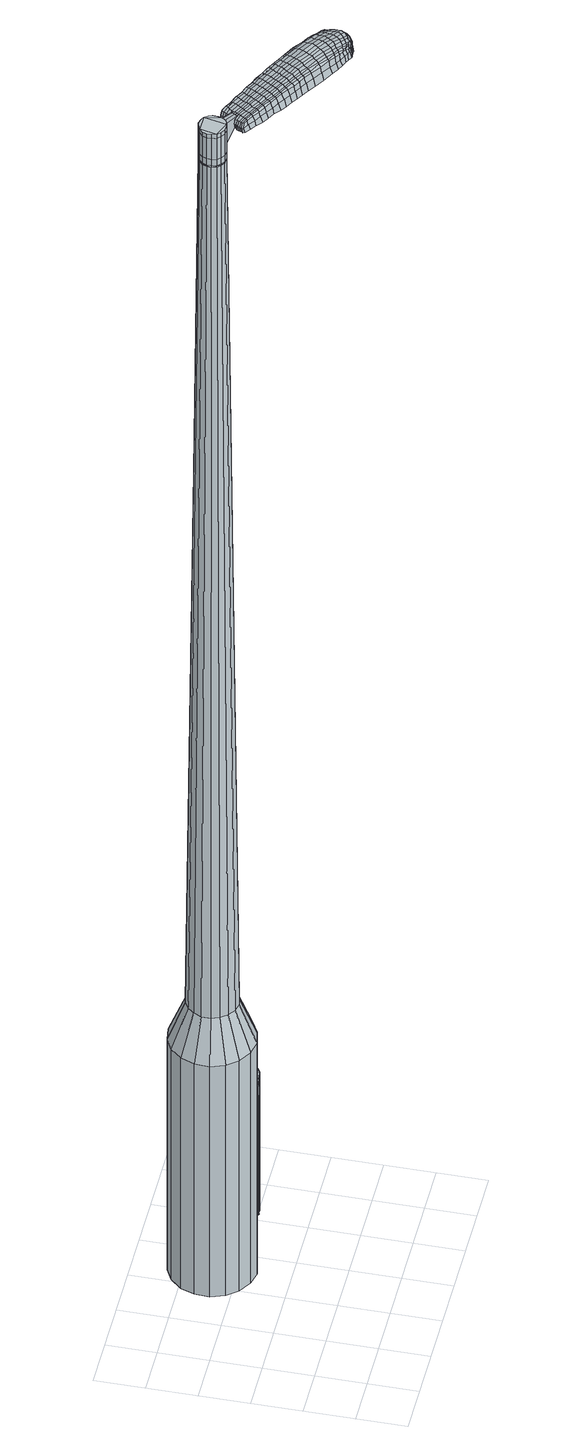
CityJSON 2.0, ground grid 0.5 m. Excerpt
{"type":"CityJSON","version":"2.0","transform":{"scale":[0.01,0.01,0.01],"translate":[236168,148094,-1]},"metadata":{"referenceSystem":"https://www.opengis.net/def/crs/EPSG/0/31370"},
"CityObjects":{
"object1":{"type":"GenericCityObject","attributes":{"cluster":415,"mean_distance_to_centroid":0.2,"new_centroid_x":236169.27,"new_centroid_y":148095.75,"mean_distance_to_camera":9.33,"H1":10.15,"H2":10.35,"Z_final":110.31,"cluster2":-1,"proj_x":236166.98,"proj_y":148099.5,"id_line":53977,"bearing_l":58.62,"distance":4.39,"orientation":"right","G_obj":328.62},"geometry":[{"type":"MultiSurface","lod":"2","boundaries":[[[0,1,2,3]],[[1,4,5,2]],[[4,6,7,5]],[[6,8,9,7]],[[8,10,11,9]],[[10,12,13,11]],[[12,14,15,13]],[[14,16,17,15]],[[16,18,19,17]],[[18,20,21,19]],[[20,22,23,21]],[[22,24,25,23]],[[24,26,27,25]],[[26,28,29,27]],[[28,30,31,29]],[[30,32,33,31]],[[32,34,35,33]],[[34,0,3,35]],[[36,37,38,39]],[[38,40,41,42]],[[41,43,42]],[[42,44,45,46]],[[45,47,46]],[[46,48,49,50]],[[49,51,50]],[[42,46,50,38]],[[50,52,39,38]],[[53,36,39]],[[2,5,7,35]],[[7,9,11,15]],[[11,13,15]],[[15,17,19,23]],[[19,21,23]],[[23,25,27,31]],[[27,29,31]],[[15,23,31,7]],[[31,33,35,7]],[[3,2,35]],[[1,0,54,55]],[[0,34,56,54]],[[34,32,57,56]],[[32,30,58,57]],[[30,28,59,58]],[[28,26,60,59]],[[26,24,61,60]],[[24,22,62,61]],[[22,20,63,62]],[[20,18,64,63]],[[18,16,65,64]],[[16,14,66,65]],[[14,12,67,66]],[[12,10,68,67]],[[10,8,69,68]],[[8,6,70,69]],[[6,4,71,70]],[[4,1,55,71]],[[55,54,72,73]],[[54,56,74,72]],[[56,57,75,74]],[[57,58,76,75]],[[58,59,77,76]],[[59,60,78,77]],[[60,61,79,78]],[[61,62,80,79]],[[62,63,81,80]],[[63,64,82,81]],[[64,65,83,82]],[[65,66,84,83]],[[66,67,85,84]],[[67,68,86,85]],[[68,69,87,86]],[[69,70,88,87]],[[70,71,89,88]],[[71,55,73,89]],[[90,91,92,93]],[[74,94,91,90]],[[75,95,94,74]],[[96,97,95,75]],[[98,99,97,96]],[[78,100,99,98]],[[79,101,100,78]],[[80,102,101,79]],[[81,103,102,80]],[[104,105,103,81]],[[106,107,105,104]],[[84,108,107,106]],[[109,110,108,84]],[[111,112,110,109]],[[113,114,112,111]],[[115,116,114,113]],[[89,117,116,115]],[[93,92,117,89]],[[118,119,120,121]],[[122,118,121,123]],[[124,122,123,125]],[[126,124,125,127]],[[128,126,127,129]],[[130,128,129,131]],[[132,130,131,133]],[[134,132,133,135]],[[136,134,135,137]],[[138,136,137,139]],[[140,138,139,141]],[[142,140,141,143]],[[144,142,143,145]],[[146,144,145,147]],[[148,146,147,149]],[[150,148,149,151]],[[73,72,90,93]],[[72,74,90]],[[76,96,75]],[[76,77,98,96]],[[77,78,98]],[[82,104,81]],[[82,83,106,104]],[[83,84,106]],[[85,109,84]],[[85,86,111,109]],[[86,87,113,111]],[[87,88,115,113]],[[88,89,115]],[[73,93,89]],[[152,153,92,91]],[[153,117,92]],[[154,116,117]],[[154,155,114,116]],[[155,156,112,114]],[[156,157,110,112]],[[157,108,110]],[[158,107,108]],[[158,159,105,107]],[[159,103,105]],[[160,99,100]],[[160,161,97,99]],[[161,95,97]],[[152,91,94]],[[39,52,150,162]],[[153,152,163,151]],[[53,39,162,119]],[[152,94,120,163]],[[36,53,119,118]],[[94,95,121,120]],[[37,36,118,122]],[[95,161,123,121]],[[38,37,122,124]],[[161,160,125,123]],[[40,38,124,126]],[[160,100,127,125]],[[41,40,126,128]],[[100,101,129,127]],[[43,41,128,130]],[[101,102,131,129]],[[42,43,130,132]],[[102,103,133,131]],[[44,42,132,134]],[[103,159,135,133]],[[45,44,134,136]],[[159,158,137,135]],[[47,45,136,138]],[[158,108,139,137]],[[46,47,138,140]],[[108,157,141,139]],[[48,46,140,142]],[[157,156,143,141]],[[49,48,142,144]],[[156,155,145,143]],[[51,49,144,146]],[[155,154,147,145]],[[50,51,146,148]],[[154,117,149,147]],[[52,50,148,150]],[[117,153,151,149]],[[150,151,164,165]],[[151,163,166,164]],[[163,120,167,166]],[[120,119,168,167]],[[119,162,169,168]],[[162,150,165,169]],[[170,171,172,173]],[[174,170,173,175]],[[170,174,176,177]],[[171,170,177,178]],[[179,180,181,182]],[[183,179,182,184]],[[179,183,185,186]],[[180,179,186,187]],[[188,189,190,191]],[[192,188,191,193]],[[188,192,194,195]],[[189,188,195,196]],[[197,198,199,200]],[[201,197,200,202]],[[197,201,203,204]],[[198,197,204,205]],[[206,207,208,209]],[[210,206,209,211]],[[206,210,212,213]],[[207,206,213,214]],[[215,216,217,218]],[[219,215,218,220]],[[215,219,221,222]],[[216,215,222,223]],[[224,225,226,227]],[[216,224,227,217]],[[224,216,223,228]],[[225,224,228,229]],[[230,231,232,233]],[[225,230,233,226]],[[230,225,229,234]],[[231,230,234,235]],[[236,174,175,237]],[[231,236,237,232]],[[236,231,235,238]],[[174,236,238,176]],[[239,240,241,242]],[[243,239,242,244]],[[239,243,245,246]],[[240,239,246,247]],[[248,249,250,251]],[[240,248,251,241]],[[248,240,247,252]],[[249,248,252,253]],[[254,255,256,257]],[[249,254,257,250]],[[254,249,253,258]],[[255,254,258,259]],[[260,261,262,263]],[[255,260,263,256]],[[260,255,259,264]],[[261,260,264,265]],[[266,171,178,267]],[[261,266,267,262]],[[266,261,265,268]],[[171,266,268,172]],[[269,270,271,272]],[[273,269,272,274]],[[269,273,275,276]],[[270,269,276,277]],[[278,279,280,281]],[[270,278,281,271]],[[278,270,277,282]],[[279,278,282,283]],[[284,285,286,287]],[[279,284,287,280]],[[284,279,283,288]],[[285,284,288,289]],[[290,183,184,291]],[[285,290,291,286]],[[290,285,289,292]],[[183,290,292,185]],[[293,294,295,296]],[[297,293,296,298]],[[293,297,299,300]],[[294,293,300,301]],[[302,303,304,305]],[[294,302,305,295]],[[302,294,301,306]],[[303,302,306,307]],[[308,309,310,311]],[[303,308,311,304]],[[308,303,307,312]],[[309,308,312,313]],[[314,315,316,317]],[[309,314,317,310]],[[314,309,313,318]],[[315,314,318,319]],[[320,180,187,321]],[[315,320,321,316]],[[320,315,319,322]],[[180,320,322,181]],[[323,209,208,324]],[[325,323,324,326]],[[323,325,327,328]],[[209,323,328,211]],[[329,325,326,330]],[[331,329,330,332]],[[329,331,333,334]],[[325,329,334,327]],[[335,331,332,336]],[[337,335,336,338]],[[335,337,339,340]],[[331,335,340,333]],[[341,337,338,342]],[[343,341,342,344]],[[341,343,345,346]],[[337,341,346,339]],[[347,343,344,348]],[[198,347,348,199]],[[347,198,205,349]],[[343,347,349,345]],[[350,351,196,195]],[[352,350,195,194]],[[350,352,353,354]],[[351,350,354,355]],[[356,357,355,354]],[[358,356,354,353]],[[356,358,359,360]],[[357,356,360,361]],[[362,363,361,360]],[[364,362,360,359]],[[362,364,365,366]],[[363,362,366,367]],[[368,369,367,366]],[[370,368,366,365]],[[368,370,203,201]],[[369,368,201,202]],[[371,372,373,374]],[[273,371,374,275]],[[371,273,274,375]],[[372,371,375,376]],[[377,192,193,378]],[[372,377,378,373]],[[377,372,376,379]],[[192,377,379,194]],[[380,381,382,383]],[[219,380,383,221]],[[380,219,220,384]],[[381,380,384,385]],[[386,387,388,389]],[[381,386,389,382]],[[386,381,385,390]],[[387,386,390,391]],[[392,189,196,393]],[[387,392,393,388]],[[392,387,391,394]],[[189,392,394,190]],[[395,396,397,398]],[[177,395,398,178]],[[395,177,176,399]],[[396,395,399,400]],[[401,402,403,404]],[[396,401,404,397]],[[401,396,400,405]],[[402,401,405,406]],[[407,200,199,408]],[[402,407,408,403]],[[407,402,406,409]],[[200,407,409,202]],[[410,411,412,413]],[[182,410,413,184]],[[410,182,181,414]],[[411,410,414,415]],[[416,204,203,417]],[[411,416,417,412]],[[416,411,415,418]],[[204,416,418,205]],[[419,420,421,422]],[[297,419,422,299]],[[419,297,298,423]],[[420,419,423,424]],[[425,210,211,426]],[[420,425,426,421]],[[425,420,424,427]],[[210,425,427,212]],[[428,429,430,431]],[[243,428,431,245]],[[428,243,244,432]],[[429,428,432,433]],[[434,435,436,437]],[[429,434,437,430]],[[434,429,433,438]],[[435,434,438,439]],[[440,207,214,441]],[[435,440,441,436]],[[440,435,439,442]],[[207,440,442,208]],[[443,444,433,432]],[[242,443,432,244]],[[443,242,241,445]],[[444,443,445,446]],[[447,448,439,438]],[[444,447,438,433]],[[447,444,446,449]],[[448,447,449,450]],[[451,324,208,442]],[[448,451,442,439]],[[451,448,450,452]],[[324,451,452,326]],[[453,454,455,456]],[[300,453,456,301]],[[453,300,299,422]],[[454,453,422,421]],[[457,328,327,458]],[[454,457,458,455]],[[457,454,421,426]],[[328,457,426,211]],[[459,460,446,445]],[[251,459,445,241]],[[459,251,250,461]],[[460,459,461,462]],[[463,464,450,449]],[[460,463,449,446]],[[463,460,462,465]],[[464,463,465,466]],[[467,330,326,452]],[[464,467,452,450]],[[467,464,466,468]],[[330,467,468,332]],[[469,470,471,472]],[[306,469,472,307]],[[469,306,301,456]],[[470,469,456,455]],[[473,334,333,474]],[[470,473,474,471]],[[473,470,455,458]],[[334,473,458,327]],[[475,476,462,461]],[[257,475,461,250]],[[475,257,256,477]],[[476,475,477,478]],[[479,480,466,465]],[[476,479,465,462]],[[479,476,478,481]],[[480,479,481,482]],[[483,336,332,468]],[[480,483,468,466]],[[483,480,482,484]],[[336,483,484,338]],[[485,486,487,488]],[[312,485,488,313]],[[485,312,307,472]],[[486,485,472,471]],[[489,340,339,490]],[[486,489,490,487]],[[489,486,471,474]],[[340,489,474,333]],[[491,492,478,477]],[[263,491,477,256]],[[491,263,262,493]],[[492,491,493,494]],[[495,496,482,481]],[[492,495,481,478]],[[495,492,494,497]],[[496,495,497,498]],[[499,342,338,484]],[[496,499,484,482]],[[499,496,498,500]],[[342,499,500,344]],[[501,502,503,504]],[[318,501,504,319]],[[501,318,313,488]],[[502,501,488,487]],[[505,346,345,506]],[[502,505,506,503]],[[505,502,487,490]],[[346,505,490,339]],[[507,508,494,493]],[[267,507,493,262]],[[507,267,178,398]],[[508,507,398,397]],[[509,510,498,497]],[[508,509,497,494]],[[509,508,397,404]],[[510,509,404,403]],[[511,348,344,500]],[[510,511,500,498]],[[511,510,403,408]],[[348,511,408,199]],[[512,513,415,414]],[[322,512,414,181]],[[512,322,319,504]],[[513,512,504,503]],[[514,349,205,418]],[[513,514,418,415]],[[514,513,503,506]],[[349,514,506,345]],[[515,516,376,375]],[[272,515,375,274]],[[515,272,271,517]],[[516,515,517,518]],[[519,352,194,379]],[[516,519,379,376]],[[519,516,518,520]],[[352,519,520,353]],[[521,522,523,524]],[[222,521,524,223]],[[521,222,221,383]],[[522,521,383,382]],[[525,526,527,528]],[[522,525,528,523]],[[525,522,382,389]],[[526,525,389,388]],[[529,351,355,530]],[[526,529,530,527]],[[529,526,388,393]],[[351,529,393,196]],[[531,532,518,517]],[[281,531,517,271]],[[531,281,280,533]],[[532,531,533,534]],[[535,358,353,520]],[[532,535,520,518]],[[535,532,534,536]],[[358,535,536,359]],[[537,538,539,540]],[[228,537,540,229]],[[537,228,223,524]],[[538,537,524,523]],[[541,542,543,544]],[[538,541,544,539]],[[541,538,523,528]],[[542,541,528,527]],[[545,357,361,546]],[[542,545,546,543]],[[545,542,527,530]],[[357,545,530,355]],[[547,548,534,533]],[[287,547,533,280]],[[547,287,286,549]],[[548,547,549,550]],[[551,364,359,536]],[[548,551,536,534]],[[551,548,550,552]],[[364,551,552,365]],[[553,554,555,556]],[[234,553,556,235]],[[553,234,229,540]],[[554,553,540,539]],[[557,558,559,560]],[[554,557,560,555]],[[557,554,539,544]],[[558,557,544,543]],[[561,363,367,562]],[[558,561,562,559]],[[561,558,543,546]],[[363,561,546,361]],[[563,564,550,549]],[[291,563,549,286]],[[563,291,184,413]],[[564,563,413,412]],[[565,370,365,552]],[[564,565,552,550]],[[565,564,412,417]],[[370,565,417,203]],[[566,567,400,399]],[[238,566,399,176]],[[566,238,235,556]],[[567,566,556,555]],[[568,569,406,405]],[[567,568,405,400]],[[568,567,555,560]],[[569,568,560,559]],[[570,369,202,409]],[[569,570,409,406]],[[570,569,559,562]],[[369,570,562,367]],[[571,572,573,574]],[[574,573,575,576]],[[577,575,573,578]],[[578,573,572,579]],[[580,581,582,583]],[[583,582,584,585]],[[586,584,582,587]],[[587,582,581,588]],[[589,590,591,592]],[[592,591,593,594]],[[595,593,591,596]],[[596,591,590,597]],[[598,599,600,601]],[[601,600,602,603]],[[604,602,600,605]],[[605,600,599,606]],[[607,608,609,610]],[[610,609,611,612]],[[613,611,609,614]],[[614,609,608,615]],[[616,617,618,619]],[[619,618,620,621]],[[622,620,618,623]],[[623,618,617,624]],[[625,626,627,628]],[[628,627,617,616]],[[624,617,627,629]],[[629,627,626,630]],[[631,632,633,634]],[[634,633,626,625]],[[630,626,633,635]],[[635,633,632,636]],[[576,575,637,638]],[[638,637,632,631]],[[636,632,637,639]],[[639,637,575,577]],[[640,641,642,643]],[[643,642,644,645]],[[646,644,642,647]],[[647,642,641,648]],[[649,650,651,652]],[[652,651,641,640]],[[648,641,651,653]],[[653,651,650,654]],[[655,656,657,658]],[[658,657,650,649]],[[654,650,657,659]],[[659,657,656,660]],[[661,662,663,664]],[[664,663,656,655]],[[660,656,663,665]],[[665,663,662,666]],[[579,572,667,668]],[[668,667,662,661]],[[666,662,667,669]],[[669,667,572,571]],[[670,671,672,673]],[[673,672,674,675]],[[676,674,672,677]],[[677,672,671,678]],[[679,680,681,682]],[[682,681,671,670]],[[678,671,681,683]],[[683,681,680,684]],[[685,686,687,688]],[[688,687,680,679]],[[684,680,687,689]],[[689,687,686,690]],[[585,584,691,692]],[[692,691,686,685]],[[690,686,691,693]],[[693,691,584,586]],[[694,695,696,697]],[[697,696,698,699]],[[700,698,696,701]],[[701,696,695,702]],[[703,704,705,706]],[[706,705,695,694]],[[702,695,705,707]],[[707,705,704,708]],[[709,710,711,712]],[[712,711,704,703]],[[708,704,711,713]],[[713,711,710,714]],[[715,716,717,718]],[[718,717,710,709]],[[714,710,717,719]],[[719,717,716,720]],[[588,581,721,722]],[[722,721,716,715]],[[720,716,721,723]],[[723,721,581,580]],[[607,610,724,725]],[[725,724,726,727]],[[728,726,724,729]],[[729,724,610,612]],[[727,726,730,731]],[[731,730,732,733]],[[734,732,730,735]],[[735,730,726,728]],[[733,732,736,737]],[[737,736,738,739]],[[740,738,736,741]],[[741,736,732,734]],[[739,738,742,743]],[[743,742,744,745]],[[746,744,742,747]],[[747,742,738,740]],[[745,744,748,749]],[[749,748,599,598]],[[606,599,748,750]],[[750,748,744,746]],[[597,751,752,596]],[[596,752,753,595]],[[754,753,752,755]],[[755,752,751,756]],[[756,757,758,755]],[[755,758,759,754]],[[760,759,758,761]],[[761,758,757,762]],[[762,763,764,761]],[[761,764,765,760]],[[766,765,764,767]],[[767,764,763,768]],[[768,769,770,767]],[[767,770,771,766]],[[604,771,770,602]],[[602,770,769,603]],[[772,773,774,775]],[[775,774,674,676]],[[675,674,774,776]],[[776,774,773,777]],[[594,593,778,779]],[[779,778,773,772]],[[777,773,778,780]],[[780,778,593,595]],[[781,782,783,784]],[[784,783,620,622]],[[621,620,783,785]],[[785,783,782,786]],[[787,788,789,790]],[[790,789,782,781]],[[786,782,789,791]],[[791,789,788,792]],[[597,590,793,794]],[[794,793,788,787]],[[792,788,793,795]],[[795,793,590,589]],[[796,797,798,799]],[[799,798,578,579]],[[577,578,798,800]],[[800,798,797,801]],[[802,803,804,805]],[[805,804,797,796]],[[801,797,804,806]],[[806,804,803,807]],[[598,601,808,809]],[[809,808,803,802]],[[807,803,808,810]],[[810,808,601,603]],[[811,812,813,814]],[[814,813,583,585]],[[580,583,813,815]],[[815,813,812,816]],[[604,605,817,818]],[[818,817,812,811]],[[816,812,817,819]],[[819,817,605,606]],[[820,821,698,822]],[[822,698,700]],[[699,698,823]],[[823,698,821,824]],[[612,611,825,826]],[[826,825,821,820]],[[824,821,825,827]],[[827,825,611,613]],[[828,829,830]],[[830,829,644,646]],[[645,644,829,831]],[[832,833,834,835]],[[835,834,829,828]],[[831,829,834,836]],[[836,834,833,837]],[[615,608,838,839]],[[839,838,833,832]],[[837,833,838,840]],[[840,838,608,607]],[[831,841,643,645]],[[640,643,841,842]],[[837,843,844,836]],[[836,844,841,831]],[[842,841,844,845]],[[845,844,843,846]],[[607,725,847,840]],[[840,847,843,837]],[[846,843,847,848]],[[848,847,725,727]],[[849,850,851,852]],[[852,851,701,702]],[[700,701,851,822]],[[822,851,850,820]],[[728,729,853,854]],[[854,853,850,849]],[[820,850,853,826]],[[826,853,729,612]],[[855,856,842]],[[842,856,652,640]],[[649,652,856,857]],[[857,856,855,858]],[[846,859,860,845]],[[845,860,855,842]],[[858,855,860,861]],[[861,860,859,862]],[[727,731,863,848]],[[848,863,859,846]],[[862,859,863,864]],[[864,863,731,733]],[[865,866,867,868]],[[868,867,707,708]],[[702,707,867,852]],[[852,867,866,849]],[[734,735,869,870]],[[870,869,866,865]],[[849,866,869,854]],[[854,869,735,728]],[[858,871,872,857]],[[857,872,658,649]],[[655,658,872,873]],[[873,872,871,874]],[[862,875,876,861]],[[861,876,871,858]],[[874,871,876,877]],[[877,876,875,878]],[[733,737,879,864]],[[864,879,875,862]],[[878,875,879,880]],[[880,879,737,739]],[[881,882,883,884]],[[884,883,713,714]],[[708,713,883,868]],[[868,883,882,865]],[[740,741,885,886]],[[886,885,882,881]],[[865,882,885,870]],[[870,885,741,734]],[[874,887,888,873]],[[873,888,664,655]],[[661,664,888,889]],[[889,888,887,890]],[[878,891,892,877]],[[877,892,887,874]],[[890,887,892,893]],[[893,892,891,894]],[[739,743,895,880]],[[880,895,891,878]],[[894,891,895,896]],[[896,895,743,745]],[[897,898,899,900]],[[900,899,719,720]],[[714,719,899,884]],[[884,899,898,881]],[[746,747,901,902]],[[902,901,898,897]],[[881,898,901,886]],[[886,901,747,740]],[[890,903,904,889]],[[889,904,668,661]],[[579,668,904,799]],[[799,904,903,796]],[[894,905,906,893]],[[893,906,903,890]],[[796,903,906,805]],[[805,906,905,802]],[[745,749,907,896]],[[896,907,905,894]],[[802,905,907,809]],[[809,907,749,598]],[[816,908,909,815]],[[815,909,723,580]],[[720,723,909,900]],[[900,909,908,897]],[[606,750,910,819]],[[819,910,908,816]],[[897,908,910,902]],[[902,910,750,746]],[[777,911,912,776]],[[776,912,673,675]],[[670,673,912,913]],[[913,912,911,914]],[[595,753,915,780]],[[780,915,911,777]],[[914,911,915,916]],[[916,915,753,754]],[[917,918,919,920]],[[920,919,623,624]],[[622,623,919,784]],[[784,919,918,781]],[[921,922,923,924]],[[924,923,918,917]],[[781,918,923,790]],[[790,923,922,787]],[[756,751,925,926]],[[926,925,922,921]],[[787,922,925,794]],[[794,925,751,597]],[[914,927,928,913]],[[913,928,682,670]],[[679,682,928,929]],[[929,928,927,930]],[[754,759,931,916]],[[916,931,927,914]],[[930,927,931,932]],[[932,931,759,760]],[[933,934,935,936]],[[936,935,629,630]],[[624,629,935,920]],[[920,935,934,917]],[[937,938,939,940]],[[940,939,934,933]],[[917,934,939,924]],[[924,939,938,921]],[[762,757,941,942]],[[942,941,938,937]],[[921,938,941,926]],[[926,941,757,756]],[[930,943,944,929]],[[929,944,688,679]],[[685,688,944,945]],[[945,944,943,946]],[[760,765,947,932]],[[932,947,943,930]],[[946,943,947,948]],[[948,947,765,766]],[[949,950,951,952]],[[952,951,635,636]],[[630,635,951,936]],[[936,951,950,933]],[[953,954,955,956]],[[956,955,950,949]],[[933,950,955,940]],[[940,955,954,937]],[[768,763,957,958]],[[958,957,954,953]],[[937,954,957,942]],[[942,957,763,762]],[[946,959,960,945]],[[945,960,692,685]],[[585,692,960,814]],[[814,960,959,811]],[[766,771,961,948]],[[948,961,959,946]],[[811,959,961,818]],[[818,961,771,604]],[[801,962,963,800]],[[800,963,639,577]],[[636,639,963,952]],[[952,963,962,949]],[[807,964,965,806]],[[806,965,962,801]],[[949,962,965,956]],[[956,965,964,953]],[[603,769,966,810]],[[810,966,964,807]],[[953,964,966,958]],[[958,966,769,768]],[[571,574,173,172]],[[574,576,175,173]],[[586,587,186,185]],[[587,588,187,186]],[[589,592,191,190]],[[592,594,193,191]],[[613,614,213,212]],[[614,615,214,213]],[[616,619,218,217]],[[619,621,220,218]],[[625,628,227,226]],[[628,616,217,227]],[[631,634,233,232]],[[634,625,226,233]],[[576,638,237,175]],[[638,631,232,237]],[[646,647,246,245]],[[647,648,247,246]],[[648,653,252,247]],[[653,654,253,252]],[[654,659,258,253]],[[659,660,259,258]],[[660,665,264,259]],[[665,666,265,264]],[[666,669,268,265]],[[669,571,172,268]],[[676,677,276,275]],[[677,678,277,276]],[[678,683,282,277]],[[683,684,283,282]],[[684,689,288,283]],[[689,690,289,288]],[[690,693,292,289]],[[693,586,185,292]],[[694,697,296,295]],[[697,699,298,296]],[[703,706,305,304]],[[706,694,295,305]],[[709,712,311,310]],[[712,703,304,311]],[[715,718,317,316]],[[718,709,310,317]],[[588,722,321,187]],[[722,715,316,321]],[[772,775,374,373]],[[775,676,275,374]],[[594,779,378,193]],[[779,772,373,378]],[[621,785,384,220]],[[785,786,385,384]],[[786,791,390,385]],[[791,792,391,390]],[[792,795,394,391]],[[795,589,190,394]],[[699,823,423,298]],[[823,824,424,423]],[[824,827,427,424]],[[827,613,212,427]],[[828,830,431,430]],[[830,646,245,431]],[[832,835,437,436]],[[835,828,430,437]],[[615,839,441,214]],[[839,832,436,441]],[[967,968,969,970]],[[971,972,970,969]],[[973,974,975,976]],[[977,978,979,980]],[[968,981,982,969]],[[983,971,969,982]],[[984,973,976,985]],[[986,987,978,977]],[[981,988,989,982]],[[989,990,983,982]],[[991,984,985,992]],[[993,987,986,994]],[[988,995,996,989]],[[996,997,990,989]],[[998,991,992,999]],[[1000,993,994,1001]],[[1002,1003,1004,1005]],[[1006,1007,1003,1002]],[[1006,1008,1009,1007]],[[1008,1010,1011,1009]],[[1012,1013,1014,1015]],[[1016,1017,1013,1012]],[[1018,1019,1017,1016]],[[1020,1021,1019,1018]],[[1015,1004,1003,1012]],[[1012,1003,1007,1016]],[[1007,1009,1018,1016]],[[1009,1011,1020,1018]],[[976,975,972,971]],[[985,976,971,983]],[[990,992,985,983]],[[997,999,992,990]],[[977,980,974,973]],[[986,977,973,984]],[[994,986,984,991]],[[1001,994,991,998]],[[978,1002,1005,979]],[[987,1006,1002,978]],[[1008,1006,987,993]],[[1010,1008,993,1000]],[[1022,1023,1024,1025]],[[1024,1026,1027,1028]],[[1024,1028,1029,1030]],[[1024,1030,1025]],[[1031,1022,1025,1032]],[[1033,1032,1025,1034]],[[1035,1034,1025]],[[1036,1024,1023,1037]],[[1038,1036,1037,1039]],[[1040,1038,1039,1041]],[[1042,1040,1041,1043]],[[1044,1042,1043,1045]],[[1045,1046,1047,1048]],[[1045,1048,1049,1050]],[[1045,1050,1051,1052]],[[1051,1053,1054,1055]],[[1051,1055,1056,1057]],[[1051,1057,1052]],[[1045,1052,1044]],[[1058,1059,1023,1022]],[[1060,1061,1026,1024]],[[1062,1063,1035,1025]],[[1059,1064,1037,1023]],[[1065,1060,1024,1036]],[[1064,1066,1039,1037]],[[1067,1065,1036,1038]],[[1066,1068,1041,1039]],[[1069,1067,1038,1040]],[[1068,1070,1043,1041]],[[1071,1069,1040,1042]],[[1070,1072,1045,1043]],[[1073,1071,1042,1044]],[[1072,1074,1046,1045]],[[1075,1076,1053,1051]],[[1077,1073,1044,1052]],[[1047,1046,1074,1078]],[[1048,1047,1078,1079]],[[1049,1048,1079,1080]],[[1050,1049,1080,1081]],[[1051,1050,1081,1075]],[[1082,1058,1022,1031]],[[1083,1082,1031,1032]],[[1084,1083,1032,1033]],[[1085,1084,1033,1034]],[[1063,1085,1034,1035]],[[1027,1026,1061,1086]],[[1054,1053,1076,1087]],[[1028,1027,1086,1088]],[[1029,1028,1088,1089]],[[1030,1029,1089,1090]],[[1025,1030,1090,1062]],[[1055,1054,1087,1091]],[[1056,1055,1091,1092]],[[1057,1056,1092,1093]],[[1052,1057,1093,1077]]]}]}
},
"vertices":[
[165,154,384],[156,143,384],[156,143,96],[165,154,96],[143,136,384],[143,136,96],[128,133,384],[128,133,96],[114,136,384],[114,136,96],[101,144,384],[101,144,96],[92,155,384],[92,155,96],[87,169,384],[87,169,96],[88,184,384],[88,184,96],[93,198,384],[93,198,96],[103,209,384],[103,209,96],[116,216,384],[116,216,96],[130,218,384],[130,218,96],[145,215,384],[145,215,96],[157,207,384],[157,207,96],[166,196,384],[166,196,96],[171,182,384],[171,182,96],[171,167,384],[171,167,96],[142,178,1524],[141,182,1524],[138,186,1524],[141,169,1524],[134,188,1524],[129,189,1524],[121,186,1524],[125,188,1524],[118,183,1524],[116,178,1524],[117,169,1524],[116,174,1524],[120,166,1524],[124,163,1524],[133,163,1524],[129,162,1524],[138,165,1524],[142,173,1524],[151,163,429],[145,156,429],[154,171,429],[154,179,429],[151,188,429],[146,195,429],[138,199,429],[130,201,429],[121,200,429],[113,195,429],[108,189,429],[104,181,429],[104,172,429],[107,164,429],[112,157,429],[120,152,429],[129,150,429],[137,152,429],[141,169,1483],[138,165,1483],[142,173,1483],[142,178,1483],[141,182,1483],[138,186,1483],[134,188,1483],[129,189,1483],[125,188,1483],[121,186,1483],[118,183,1483],[116,178,1483],[116,174,1483],[117,169,1483],[120,166,1483],[124,163,1483],[129,162,1483],[133,163,1483],[140,169,1483],[140,169,1485],[137,166,1485],[137,166,1483],[142,173,1485],[142,178,1485],[140,182,1483],[140,182,1485],[138,185,1483],[138,185,1485],[134,188,1485],[129,189,1485],[125,188,1485],[121,186,1485],[118,182,1483],[118,182,1485],[117,178,1483],[117,178,1485],[116,174,1485],[118,170,1483],[118,170,1485],[121,166,1483],[121,166,1485],[124,164,1483],[124,164,1485],[129,163,1483],[129,163,1485],[133,163,1485],[142,178,1519],[142,173,1519],[142,173,1493],[142,178,1493],[141,182,1519],[141,182,1493],[138,186,1519],[138,186,1493],[134,188,1519],[134,188,1493],[129,189,1519],[129,189,1493],[125,188,1519],[125,188,1493],[121,186,1519],[121,186,1493],[118,183,1519],[118,183,1493],[116,178,1519],[116,178,1493],[116,174,1519],[116,174,1493],[117,169,1519],[117,169,1493],[120,166,1519],[120,166,1493],[124,163,1519],[124,163,1493],[129,162,1519],[129,162,1493],[133,163,1519],[133,163,1493],[138,165,1519],[138,165,1493],[141,169,1485],[138,165,1485],[129,162,1485],[124,163,1485],[120,166,1485],[117,169,1485],[116,178,1485],[118,183,1485],[138,186,1485],[141,182,1485],[141,169,1519],[141,169,1493],[155,156,1513],[155,156,1518],[157,159,1513],[158,162,1513],[158,162,1518],[157,159,1518],[210,104,1519],[204,108,1518],[204,106,1509],[210,102,1510],[217,99,1519],[217,97,1510],[217,101,1526],[210,106,1525],[204,109,1525],[230,136,1519],[224,140,1518],[222,139,1525],[228,136,1525],[237,132,1519],[236,131,1526],[239,133,1510],[232,137,1510],[226,141,1509],[283,83,1519],[281,80,1519],[282,80,1513],[284,83,1513],[285,87,1519],[285,87,1513],[283,88,1524],[282,84,1524],[280,81,1524],[220,122,1530],[214,126,1529],[212,123,1529],[218,119,1530],[228,117,1531],[226,114,1531],[230,120,1530],[222,125,1530],[216,129,1529],[151,164,1512],[150,161,1512],[151,161,1517],[152,163,1517],[153,166,1512],[154,165,1517],[154,166,1506],[152,163,1506],[150,161,1506],[261,74,1519],[258,75,1519],[258,74,1512],[261,72,1512],[263,73,1518],[263,72,1512],[263,74,1522],[261,75,1523],[258,77,1524],[254,77,1519],[248,80,1519],[249,78,1512],[254,76,1512],[254,79,1524],[249,81,1525],[243,83,1519],[236,87,1519],[237,85,1511],[244,81,1511],[243,84,1526],[237,88,1526],[227,93,1519],[227,91,1510],[227,94,1526],[149,146,1513],[155,141,1513],[155,143,1518],[149,147,1517],[144,149,1512],[146,149,1516],[145,148,1506],[149,144,1507],[155,140,1507],[161,137,1514],[167,133,1515],[167,134,1520],[161,138,1519],[161,135,1507],[168,131,1507],[174,128,1515],[180,124,1516],[180,126,1522],[174,130,1521],[174,127,1508],[180,122,1508],[186,120,1517],[192,116,1517],[192,118,1524],[186,122,1523],[186,118,1508],[192,114,1509],[198,112,1518],[198,113,1524],[198,110,1509],[280,104,1519],[278,106,1519],[277,105,1524],[279,103,1523],[282,102,1518],[281,102,1522],[283,103,1512],[282,105,1512],[279,107,1512],[274,109,1519],[269,113,1519],[268,112,1525],[273,108,1524],[275,110,1512],[271,113,1512],[264,116,1519],[257,120,1519],[256,119,1526],[263,115,1526],[266,116,1511],[259,121,1511],[248,126,1519],[246,125,1526],[249,127,1510],[165,171,1513],[171,168,1513],[173,168,1507],[166,172,1507],[160,174,1512],[161,174,1506],[160,173,1516],[164,171,1517],[170,167,1518],[178,164,1514],[185,161,1515],[186,161,1507],[180,165,1507],[177,164,1519],[183,160,1520],[191,157,1515],[198,154,1516],[200,154,1508],[193,158,1508],[190,157,1521],[196,153,1522],[204,150,1517],[211,147,1517],[213,147,1509],[206,151,1508],[203,150,1523],[209,146,1524],[217,143,1518],[219,144,1509],[216,143,1524],[157,160,1519],[155,158,1519],[163,156,1520],[162,154,1520],[165,159,1520],[158,163,1519],[169,152,1522],[168,150,1522],[176,149,1523],[174,146,1523],[177,151,1523],[171,155,1521],[182,145,1524],[181,142,1524],[189,141,1525],[187,138,1525],[190,144,1525],[184,147,1524],[195,137,1526],[193,134,1526],[201,133,1527],[200,131,1527],[203,136,1527],[197,140,1526],[208,129,1528],[206,127,1528],[209,132,1528],[280,86,1527],[278,83,1527],[281,90,1526],[277,92,1527],[276,88,1528],[274,85,1528],[270,91,1529],[268,88,1529],[272,95,1528],[266,99,1530],[264,95,1530],[262,92,1530],[258,99,1531],[256,96,1531],[260,103,1530],[252,107,1531],[250,104,1531],[248,101,1531],[239,110,1531],[237,107,1531],[241,114,1531],[283,100,1518],[284,97,1519],[285,98,1513],[285,101,1513],[282,100,1523],[283,98,1523],[285,92,1519],[286,92,1513],[283,93,1524],[266,73,1518],[268,73,1518],[267,74,1523],[265,74,1523],[266,72,1513],[269,72,1513],[272,74,1519],[276,75,1519],[274,76,1524],[271,75,1523],[272,73,1513],[276,75,1513],[279,77,1519],[277,78,1524],[280,77,1513],[210,107,1528],[211,109,1528],[205,113,1528],[204,111,1527],[217,102,1528],[219,104,1529],[213,111,1529],[215,113,1530],[209,117,1529],[207,115,1528],[220,106,1529],[222,109,1530],[217,116,1530],[210,120,1529],[224,111,1531],[227,134,1528],[226,132,1529],[234,128,1529],[235,130,1528],[221,138,1527],[220,136,1528],[224,129,1529],[232,124,1530],[218,132,1528],[157,174,1512],[156,172,1512],[157,171,1517],[158,173,1517],[159,174,1506],[158,172,1506],[155,169,1512],[155,168,1517],[156,169,1506],[143,151,1512],[144,153,1512],[145,151,1506],[144,150,1506],[145,151,1517],[146,152,1517],[145,155,1512],[147,157,1512],[147,156,1506],[146,154,1506],[147,154,1517],[148,156,1517],[148,159,1512],[149,158,1506],[149,159,1517],[149,148,1519],[150,149,1519],[156,144,1520],[156,145,1520],[151,151,1519],[153,154,1519],[158,147,1520],[159,150,1520],[154,156,1519],[160,152,1520],[163,170,1519],[162,168,1519],[168,165,1520],[169,166,1520],[160,166,1519],[167,162,1520],[162,140,1521],[163,141,1521],[168,136,1522],[169,137,1522],[164,143,1521],[165,146,1521],[170,139,1522],[171,141,1523],[167,148,1522],[173,144,1523],[176,163,1521],[175,161,1521],[181,157,1522],[182,159,1522],[173,158,1521],[179,154,1522],[174,131,1523],[175,133,1523],[180,127,1524],[181,129,1524],[176,135,1523],[178,137,1524],[182,131,1525],[184,133,1525],[179,140,1524],[185,136,1525],[189,156,1523],[188,154,1523],[194,150,1524],[195,152,1524],[186,151,1524],[192,147,1525],[186,123,1525],[187,125,1525],[192,119,1526],[193,121,1526],[189,127,1526],[190,129,1526],[195,123,1527],[196,125,1527],[192,132,1526],[198,128,1527],[202,148,1525],[201,147,1525],[207,143,1526],[208,145,1526],[199,143,1526],[205,140,1527],[198,115,1527],[199,117,1527],[201,119,1527],[203,121,1528],[204,124,1528],[215,141,1527],[214,139,1527],[212,136,1528],[280,102,1525],[280,99,1525],[277,104,1526],[277,101,1526],[281,94,1526],[277,97,1527],[263,76,1525],[265,76,1525],[262,77,1526],[260,77,1525],[269,76,1525],[272,78,1526],[268,80,1527],[265,78,1526],[275,80,1526],[271,82,1527],[273,107,1526],[273,104,1527],[268,110,1527],[268,108,1528],[273,100,1528],[267,104,1529],[255,79,1526],[257,80,1527],[252,83,1528],[250,82,1527],[260,81,1527],[263,83,1528],[257,87,1529],[254,85,1528],[266,85,1528],[260,89,1530],[262,114,1528],[262,111,1529],[255,118,1528],[255,116,1529],[261,107,1529],[253,112,1530],[244,85,1528],[246,86,1528],[239,91,1529],[237,89,1528],[249,88,1529],[251,90,1530],[244,95,1530],[241,93,1530],[254,93,1530],[246,98,1531],[245,124,1529],[244,122,1529],[243,118,1530],[228,96,1528],[229,97,1529],[231,99,1530],[233,102,1530],[235,104,1531],[205,107,1509],[205,109,1518],[211,105,1518],[211,103,1509],[218,101,1519],[218,99,1510],[218,102,1525],[211,107,1525],[205,111,1525],[221,137,1525],[223,138,1518],[229,135,1518],[227,134,1525],[236,130,1519],[235,130,1525],[238,131,1510],[231,135,1509],[225,139,1509],[280,81,1513],[280,82,1519],[281,84,1519],[282,84,1513],[282,88,1519],[283,87,1513],[281,88,1524],[280,85,1524],[278,82,1524],[213,123,1528],[214,125,1528],[220,122,1529],[219,119,1529],[228,117,1529],[226,114,1529],[230,120,1529],[222,125,1529],[216,128,1528],[152,160,1516],[152,160,1512],[153,162,1512],[154,162,1516],[155,165,1512],[155,164,1516],[156,165,1506],[154,162,1506],[152,160,1506],[259,76,1512],[259,77,1519],[261,76,1518],[262,74,1512],[263,75,1518],[264,74,1512],[263,76,1522],[262,77,1523],[259,78,1523],[250,80,1512],[249,82,1519],[254,79,1519],[255,77,1512],[255,81,1524],[250,83,1525],[238,87,1511],[238,88,1519],[244,84,1519],[244,83,1511],[244,86,1525],[238,90,1526],[228,94,1519],[228,92,1510],[228,96,1526],[156,144,1518],[156,143,1513],[150,147,1513],[150,148,1517],[146,150,1512],[147,150,1515],[146,149,1506],[150,146,1506],[156,141,1507],[169,136,1520],[169,134,1514],[162,139,1514],[162,140,1519],[163,137,1507],[169,133,1507],[181,127,1522],[181,126,1516],[175,130,1515],[175,132,1521],[175,128,1508],[181,124,1508],[193,119,1523],[193,117,1517],[187,122,1516],[187,123,1522],[187,120,1508],[193,115,1508],[199,113,1517],[199,115,1524],[199,111,1509],[275,104,1523],[276,105,1519],[279,103,1518],[278,102,1523],[280,101,1518],[279,101,1522],[282,102,1512],[280,103,1512],[278,105,1512],[267,110,1525],[268,111,1519],[272,108,1519],[271,107,1524],[274,108,1512],[270,112,1512],[255,118,1526],[256,118,1519],[263,114,1519],[262,113,1525],[265,115,1511],[258,119,1511],[247,124,1519],[245,124,1526],[248,125,1510],[172,167,1507],[171,166,1513],[164,170,1513],[165,170,1506],[159,172,1512],[161,172,1506],[160,171,1515],[163,169,1517],[169,166,1518],[185,160,1507],[184,159,1514],[177,163,1514],[179,163,1507],[176,162,1519],[183,158,1520],[199,153,1508],[197,152,1516],[190,156,1515],[192,156,1508],[189,155,1521],[196,151,1522],[212,146,1508],[210,145,1517],[204,149,1516],[205,149,1508],[202,148,1522],[209,144,1523],[216,142,1517],[218,142,1509],[215,141,1524],[158,160,1518],[156,157,1518],[164,156,1519],[162,154,1519],[165,158,1519],[159,162,1518],[170,152,1520],[169,150,1520],[176,148,1521],[175,146,1521],[178,151,1521],[171,155,1520],[183,144,1523],[181,142,1523],[189,141,1524],[188,138,1524],[191,143,1524],[184,147,1523],[195,137,1525],[194,134,1525],[202,133,1526],[200,130,1526],[203,136,1526],[197,139,1525],[208,129,1527],[206,127,1527],[210,132,1527],[276,83,1526],[278,86,1526],[279,90,1525],[276,92,1526],[275,88,1526],[273,85,1526],[268,89,1528],[270,92,1528],[271,95,1527],[265,99,1528],[263,95,1529],[262,92,1529],[256,96,1530],[257,99,1530],[259,103,1529],[251,107,1530],[250,104,1530],[248,101,1530],[237,107,1530],[239,110,1530],[241,114,1530],[283,98,1513],[282,97,1518],[281,100,1518],[283,100,1512],[280,100,1523],[281,97,1523],[282,93,1519],[283,93,1513],[281,93,1523],[267,76,1523],[268,75,1518],[265,75,1518],[265,76,1523],[265,74,1512],[268,74,1512],[273,78,1523],[274,77,1519],[271,76,1519],[270,77,1523],[271,75,1513],[275,77,1513],[277,79,1519],[276,80,1524],[278,79,1513],[206,113,1527],[212,109,1527],[211,108,1527],[205,112,1526],[218,103,1527],[219,104,1528],[209,117,1528],[215,114,1528],[213,111,1528],[208,115,1527],[221,106,1528],[223,109,1529],[217,116,1529],[211,120,1528],[225,111,1529],[234,127,1528],[226,132,1527],[227,133,1527],[234,129,1527],[221,137,1526],[220,135,1527],[224,128,1528],[232,124,1528],[218,132,1527],[159,170,1516],[158,171,1512],[159,171,1516],[160,172,1506],[159,171,1506],[157,168,1512],[157,167,1516],[158,168,1506],[147,150,1506],[146,151,1512],[146,150,1506],[147,151,1516],[149,155,1506],[149,156,1512],[147,153,1512],[148,152,1506],[148,153,1516],[150,155,1516],[150,158,1512],[151,157,1506],[151,158,1516],[151,149,1518],[157,145,1519],[154,153,1518],[152,151,1518],[158,147,1519],[160,149,1519],[155,155,1518],[161,152,1519],[169,164,1519],[163,168,1518],[163,169,1518],[169,165,1519],[161,165,1518],[167,161,1519],[163,141,1520],[163,140,1520],[169,136,1521],[169,137,1521],[166,145,1520],[164,143,1520],[171,139,1521],[172,141,1521],[167,148,1520],[173,144,1521],[182,157,1521],[175,161,1520],[176,161,1520],[182,158,1521],[173,158,1520],[180,154,1521],[176,133,1522],[175,132,1522],[181,128,1523],[182,129,1523],[178,137,1522],[177,135,1522],[183,131,1523],[185,133,1524],[180,140,1523],[186,136,1524],[195,150,1523],[188,153,1522],[189,154,1522],[195,151,1523],[186,150,1522],[193,147,1523],[188,125,1524],[187,124,1524],[193,120,1525],[194,121,1525],[191,129,1525],[189,127,1524],[195,123,1525],[197,125,1526],[192,132,1525],[199,128,1526],[207,142,1525],[201,146,1524],[202,147,1524],[208,144,1525],[199,143,1524],[205,139,1525],[200,117,1526],[199,116,1526],[203,121,1527],[201,119,1526],[205,124,1527],[214,139,1526],[214,140,1526],[212,136,1526],[279,99,1524],[278,101,1524],[276,103,1525],[276,101,1525],[279,94,1525],[276,96,1525],[262,79,1525],[265,77,1524],[263,77,1524],[260,79,1525],[268,81,1526],[271,79,1525],[268,78,1524],[265,80,1525],[274,81,1525],[271,83,1526],[272,104,1526],[271,106,1526],[266,109,1526],[267,107,1527],[272,100,1526],[266,103,1527],[252,84,1527],[257,81,1526],[256,81,1526],[250,84,1526],[257,87,1528],[263,84,1527],[260,82,1526],[254,86,1527],[265,86,1527],[259,90,1528],[261,111,1527],[261,113,1527],[255,117,1527],[254,115,1528],[260,107,1528],[253,111,1529],[239,91,1528],[246,87,1527],[245,87,1527],[238,91,1527],[244,95,1529],[251,91,1529],[249,89,1528],[241,93,1528],[253,93,1529],[246,98,1530],[244,121,1528],[245,123,1528],[243,118,1529],[229,98,1528],[228,97,1528],[233,102,1529],[231,100,1529],[235,105,1530],[146,149,1508],[149,155,1508],[177,137,1509],[173,130,1509],[195,125,1510],[190,118,1510],[228,104,1512],[223,96,1512],[208,105,1511],[213,113,1511],[243,95,1513],[255,88,1514],[251,80,1514],[239,87,1513],[153,161,1508],[181,144,1509],[199,133,1510],[233,112,1512],[218,121,1511],[248,103,1513],[260,96,1514],[156,167,1508],[185,151,1509],[204,140,1510],[238,120,1512],[222,129,1511],[264,103,1514],[253,111,1513],[160,172,1508],[189,157,1509],[208,147,1510],[243,128,1512],[227,137,1511],[269,111,1514],[258,119,1513],[267,81,1514],[272,80,1514],[268,74,1514],[263,74,1514],[271,89,1514],[275,86,1514],[276,96,1514],[279,92,1514],[280,103,1514],[283,98,1514],[277,80,1515],[281,81,1515],[281,80,1515],[275,76,1515],[279,84,1515],[282,82,1515],[282,87,1515],[283,83,1515],[284,91,1515],[283,84,1515],[165,199,334],[168,196,334],[168,196,165],[159,207,171],[165,199,165],[163,202,165],[161,204,166],[160,206,167],[159,207,169],[163,202,334],[161,204,333],[160,206,332],[159,207,331],[159,207,328],[172,182,165],[172,182,334],[172,167,165],[172,167,334],[166,153,165],[166,153,334],[156,142,165],[156,142,334],[144,134,165],[144,134,334],[139,133,334],[136,133,334],[133,132,333],[131,132,332],[130,132,331],[129,132,328],[139,133,165],[129,132,171],[130,132,169],[131,132,167],[133,132,166],[136,133,165],[163,197,334],[166,194,334],[166,194,165],[163,197,165],[157,205,171],[157,205,328],[170,181,334],[170,181,165],[169,167,334],[169,167,165],[164,154,334],[164,154,165],[155,144,334],[155,144,165],[143,137,334],[143,137,165],[139,136,334],[129,135,328],[129,135,171],[139,136,165],[135,136,334],[132,135,333],[130,135,332],[129,135,331],[161,200,334],[159,202,333],[158,204,332],[157,205,331],[161,200,165],[129,135,169],[159,202,166],[158,204,167],[157,205,169],[130,135,167],[132,135,166],[135,136,165]
]}
